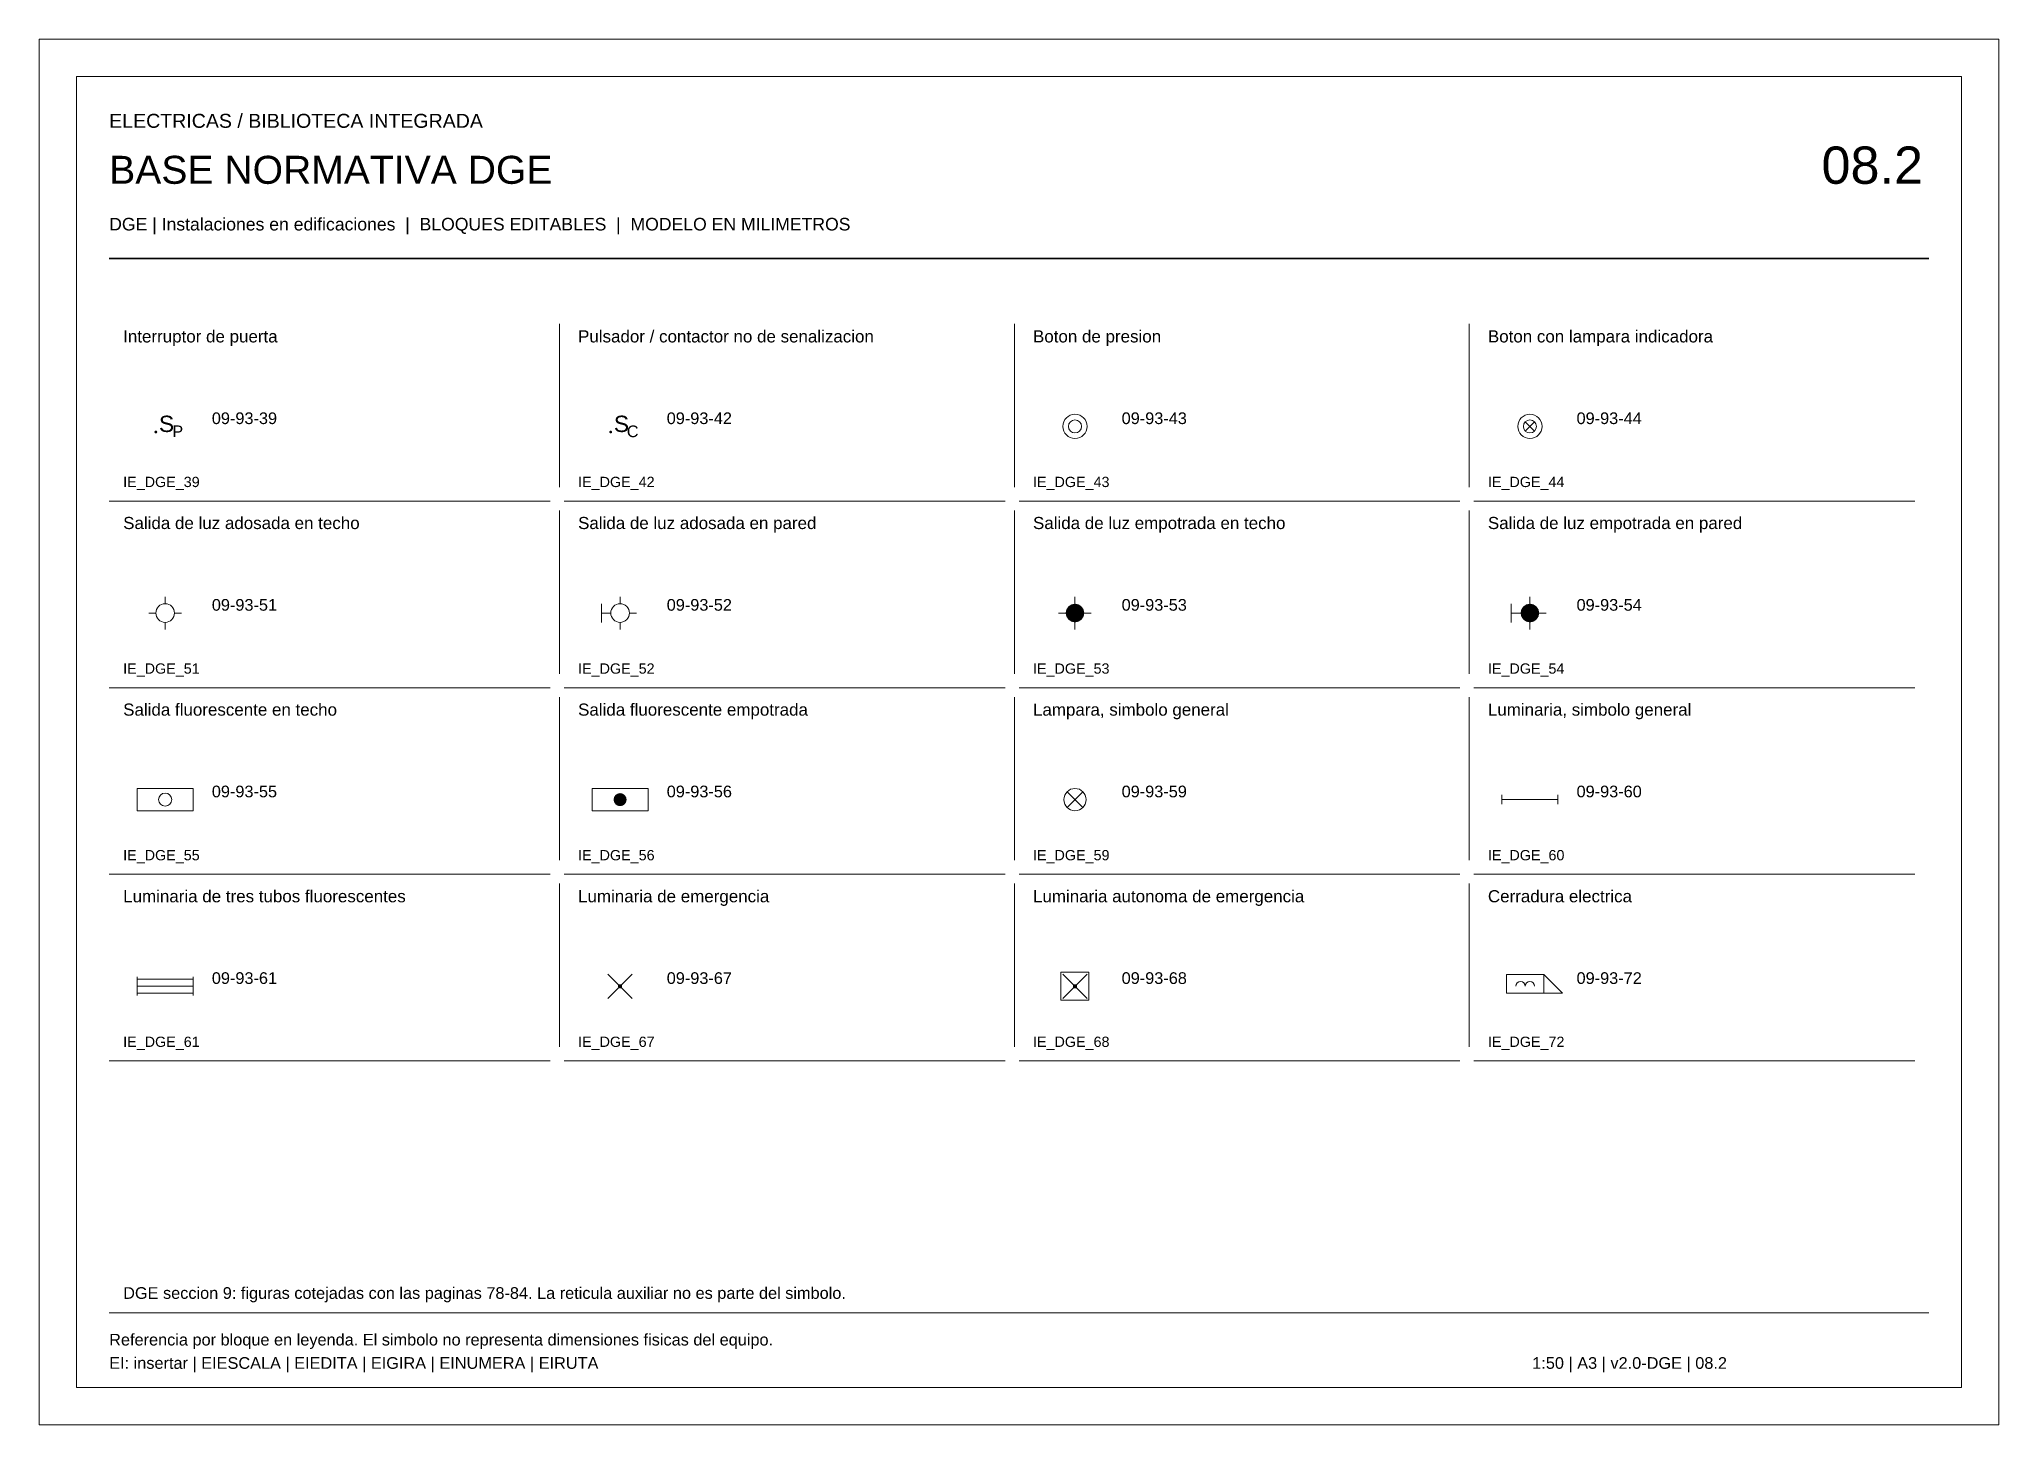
# Paper-space layout '08_2_BASE_DGE' of a CAD drawing. Header units: millimetres. Extents: x 0 to 420, y 0 to 297.
# The model-space entities are those that its viewports show. They can reach past a viewport. Long polylines and large blocks are cut down to what shows.
import ezdxf
from ezdxf.enums import TextEntityAlignment as Align

# ---------------------------------------------------------------- set-up
doc = ezdxf.new("R2010")
doc.units = ezdxf.units.MM
for name, color, linetype, lineweight in [('EIC-CATALOGO', 7, 'Continuous', 18), ('EIC-MARCO', 8, 'Continuous', 13), ('IE-LEYENDA', 7, 'Continuous', 18)]:
    doc.layers.add(name, color=color, linetype=linetype, lineweight=lineweight)
doc.layers.add('VIEWPORTS', color=8, linetype='Continuous', lineweight=0, plot=False)
doc.styles.add('EI_TEXTO', font='arial.ttf')

# ---------------------------------------------------------------- blocks, each defined once
blk = doc.blocks.new('IE_DGE_39')
blk.add_hatch(color=0).paths.add_polyline_path([(-1.7, -1.2), (-1.72, -1.09), (-1.79, -0.99), (-1.89, -0.92), (-2, -0.9), (-2.11, -0.92), (-2.21, -0.99), (-2.28, -1.09), (-2.3, -1.2), (-2.28, -1.31), (-2.21, -1.41), (-2.11, -1.48), (-2, -1.5), (-1.89, -1.48), (-1.79, -1.41), (-1.72, -1.31)])
at = {"color": 0, "lineweight": -2, "style": 'EI_TEXTO'}
for s, height, p in [('S', 3.5, (0.3, -1.2)), ('P', 2.5, (2.7, -2.3))]:
    blk.add_text(s, height=height, dxfattribs=at).set_placement(p, align=Align.CENTER)
at = {"color": 0, "style": 'EI_TEXTO', "flags": 1}
for tag in ['TIPO', 'TABLERO', 'SISTEMA', 'OBSERVACIONES', 'CLASE_REFERENCIA', 'GIRO_GRAFICO', 'DESCRIPCION', 'MONTAJE', 'NORMA', 'PAGINA_DGE']:
    blk.add_attdef(tag, (0, 0), '', height=2.5, dxfattribs=at)
at = {"color": 0, "style": 'EI_TEXTO'}
for tag, p in [('CODIGO', (10, 0.5)), ('DISTINTIVO', (3, -3)), ('ALTURA', (10, -6.5)), ('CIRCUITO', (10, -3))]:
    blk.add_attdef(tag, p, '', height=2.5, dxfattribs=at)
blk = doc.blocks.new('IE_DGE_42')
blk.add_hatch(color=0).paths.add_polyline_path([(-1.7, -1.2), (-1.72, -1.09), (-1.79, -0.99), (-1.89, -0.92), (-2, -0.9), (-2.11, -0.92), (-2.21, -0.99), (-2.28, -1.09), (-2.3, -1.2), (-2.28, -1.31), (-2.21, -1.41), (-2.11, -1.48), (-2, -1.5), (-1.89, -1.48), (-1.79, -1.41), (-1.72, -1.31)])
at = {"color": 0, "lineweight": -2, "style": 'EI_TEXTO'}
for s, height, p in [('S', 3.5, (0.3, -1.2)), ('C', 2.5, (2.7, -2.3))]:
    blk.add_text(s, height=height, dxfattribs=at).set_placement(p, align=Align.CENTER)
at = {"color": 0, "style": 'EI_TEXTO', "flags": 1}
for tag in ['TIPO', 'TABLERO', 'SISTEMA', 'OBSERVACIONES', 'CLASE_REFERENCIA', 'GIRO_GRAFICO', 'DESCRIPCION', 'MONTAJE', 'NORMA', 'PAGINA_DGE']:
    blk.add_attdef(tag, (0, 0), '', height=2.5, dxfattribs=at)
at = {"color": 0, "style": 'EI_TEXTO'}
for tag, p in [('CODIGO', (10, 0.5)), ('DISTINTIVO', (3, -3)), ('ALTURA', (10, -6.5)), ('CIRCUITO', (10, -3))]:
    blk.add_attdef(tag, p, '', height=2.5, dxfattribs=at)
blk = doc.blocks.new('IE_DGE_43')
at = {"color": 0, "lineweight": -2}
for radius in [2.6, 1.4]:
    blk.add_circle((0, 0), radius, dxfattribs=at)
at = {"color": 0, "style": 'EI_TEXTO', "flags": 1}
for tag in ['TIPO', 'TABLERO', 'SISTEMA', 'OBSERVACIONES', 'CLASE_REFERENCIA', 'DESCRIPCION', 'MONTAJE', 'NORMA', 'PAGINA_DGE']:
    blk.add_attdef(tag, (0, 0), '', height=2.5, dxfattribs=at)
at = {"color": 0, "style": 'EI_TEXTO'}
for tag, p in [('CODIGO', (10, 0.5)), ('DISTINTIVO', (3, -3)), ('ALTURA', (10, -6.5)), ('CIRCUITO', (10, -3))]:
    blk.add_attdef(tag, p, '', height=2.5, dxfattribs=at)
blk = doc.blocks.new('IE_DGE_44')
at = {"color": 0, "lineweight": -2}
for p, q in [((-1, -1), (1, 1)), ((-1, 1), (1, -1))]:
    blk.add_line(p, q, dxfattribs=at)
for radius in [2.6, 1.4]:
    blk.add_circle((0, 0), radius, dxfattribs=at)
at = {"color": 0, "style": 'EI_TEXTO', "flags": 1}
for tag in ['TIPO', 'TABLERO', 'SISTEMA', 'OBSERVACIONES', 'CLASE_REFERENCIA', 'DESCRIPCION', 'MONTAJE', 'NORMA', 'PAGINA_DGE']:
    blk.add_attdef(tag, (0, 0), '', height=2.5, dxfattribs=at)
at = {"color": 0, "style": 'EI_TEXTO'}
for tag, p in [('CODIGO', (10, 0.5)), ('DISTINTIVO', (3, -3)), ('ALTURA', (10, -6.5)), ('CIRCUITO', (10, -3))]:
    blk.add_attdef(tag, p, '', height=2.5, dxfattribs=at)
blk = doc.blocks.new('IE_DGE_51')
at = {"color": 0, "lineweight": -2}
for p, q in [((-3.5, 0), (-2, 0)), ((0, 2), (0, 3.5)), ((2, 0), (3.5, 0)), ((0, -3.5), (0, -2))]:
    blk.add_line(p, q, dxfattribs=at)
blk.add_circle((0, 0), 2, dxfattribs=at)
at = {"color": 0, "style": 'EI_TEXTO', "flags": 1}
for tag in ['TIPO', 'TABLERO', 'SISTEMA', 'OBSERVACIONES', 'CLASE_REFERENCIA', 'DESCRIPCION', 'MONTAJE', 'NORMA', 'PAGINA_DGE']:
    blk.add_attdef(tag, (0, 0), '', height=2.5, dxfattribs=at)
at = {"color": 0, "style": 'EI_TEXTO'}
for tag, p in [('CODIGO', (10, 0.5)), ('DISTINTIVO', (3, -3)), ('ALTURA', (10, -6.5)), ('CIRCUITO', (10, -3))]:
    blk.add_attdef(tag, p, '', height=2.5, dxfattribs=at)
blk = doc.blocks.new('IE_DGE_52')
at = {"color": 0, "lineweight": -2}
for p, q in [((-4, -2), (-4, 2)), ((-4, 0), (-3.5, 0)), ((-3.5, 0), (-2, 0)), ((0, 2), (0, 3.5)), ((2, 0), (3.5, 0)), ((0, -3.5), (0, -2))]:
    blk.add_line(p, q, dxfattribs=at)
blk.add_circle((0, 0), 2, dxfattribs=at)
at = {"color": 0, "style": 'EI_TEXTO', "flags": 1}
for tag in ['TIPO', 'TABLERO', 'SISTEMA', 'OBSERVACIONES', 'CLASE_REFERENCIA', 'DESCRIPCION', 'MONTAJE', 'NORMA', 'PAGINA_DGE']:
    blk.add_attdef(tag, (0, 0), '', height=2.5, dxfattribs=at)
at = {"color": 0, "style": 'EI_TEXTO'}
for tag, p in [('CODIGO', (10, 0.5)), ('DISTINTIVO', (3, -3)), ('ALTURA', (10, -6.5)), ('CIRCUITO', (10, -3))]:
    blk.add_attdef(tag, p, '', height=2.5, dxfattribs=at)
blk = doc.blocks.new('IE_DGE_53')
blk.add_hatch(color=0).paths.add_polyline_path([(2, 0), (1.85, 0.77), (1.41, 1.41), (0.77, 1.85), (0, 2), (-0.77, 1.85), (-1.41, 1.41), (-1.85, 0.77), (-2, 0), (-1.85, -0.77), (-1.41, -1.41), (-0.77, -1.85), (0, -2), (0.77, -1.85), (1.41, -1.41), (1.85, -0.77)])
at = {"color": 0, "lineweight": -2}
for p, q in [((-3.5, 0), (-2, 0)), ((0, 2), (0, 3.5)), ((2, 0), (3.5, 0)), ((0, -3.5), (0, -2))]:
    blk.add_line(p, q, dxfattribs=at)
at = {"color": 0, "style": 'EI_TEXTO', "flags": 1}
for tag in ['TIPO', 'TABLERO', 'SISTEMA', 'OBSERVACIONES', 'CLASE_REFERENCIA', 'DESCRIPCION', 'MONTAJE', 'NORMA', 'PAGINA_DGE']:
    blk.add_attdef(tag, (0, 0), '', height=2.5, dxfattribs=at)
at = {"color": 0, "style": 'EI_TEXTO'}
for tag, p in [('CODIGO', (10, 0.5)), ('DISTINTIVO', (3, -3)), ('ALTURA', (10, -6.5)), ('CIRCUITO', (10, -3))]:
    blk.add_attdef(tag, p, '', height=2.5, dxfattribs=at)
blk = doc.blocks.new('IE_DGE_54')
blk.add_hatch(color=0).paths.add_polyline_path([(2, 0), (1.85, 0.77), (1.41, 1.41), (0.77, 1.85), (0, 2), (-0.77, 1.85), (-1.41, 1.41), (-1.85, 0.77), (-2, 0), (-1.85, -0.77), (-1.41, -1.41), (-0.77, -1.85), (0, -2), (0.77, -1.85), (1.41, -1.41), (1.85, -0.77)])
at = {"color": 0, "lineweight": -2}
for p, q in [((-4, -2), (-4, 2)), ((-4, 0), (-3.5, 0)), ((-3.5, 0), (-2, 0)), ((0, 2), (0, 3.5)), ((2, 0), (3.5, 0)), ((0, -3.5), (0, -2))]:
    blk.add_line(p, q, dxfattribs=at)
at = {"color": 0, "style": 'EI_TEXTO', "flags": 1}
for tag in ['TIPO', 'TABLERO', 'SISTEMA', 'OBSERVACIONES', 'CLASE_REFERENCIA', 'DESCRIPCION', 'MONTAJE', 'NORMA', 'PAGINA_DGE']:
    blk.add_attdef(tag, (0, 0), '', height=2.5, dxfattribs=at)
at = {"color": 0, "style": 'EI_TEXTO'}
for tag, p in [('CODIGO', (10, 0.5)), ('DISTINTIVO', (3, -3)), ('ALTURA', (10, -6.5)), ('CIRCUITO', (10, -3))]:
    blk.add_attdef(tag, p, '', height=2.5, dxfattribs=at)
blk = doc.blocks.new('IE_DGE_55')
at = {"color": 0, "lineweight": -2}
blk.add_lwpolyline([(-6, -2.4), (6, -2.4), (6, 2.4), (-6, 2.4)], close=True, dxfattribs=at)
blk.add_circle((0, 0), 1.4, dxfattribs=at)
at = {"color": 0, "style": 'EI_TEXTO', "flags": 1}
for tag in ['TIPO', 'TABLERO', 'SISTEMA', 'OBSERVACIONES', 'CLASE_REFERENCIA', 'DESCRIPCION', 'MONTAJE', 'NORMA', 'PAGINA_DGE']:
    blk.add_attdef(tag, (0, 0), '', height=2.5, dxfattribs=at)
at = {"color": 0, "style": 'EI_TEXTO'}
for tag, p in [('CODIGO', (10, 0.5)), ('DISTINTIVO', (3, -3)), ('ALTURA', (10, -6.5)), ('CIRCUITO', (10, -3))]:
    blk.add_attdef(tag, p, '', height=2.5, dxfattribs=at)
blk = doc.blocks.new('IE_DGE_56')
blk.add_hatch(color=0).paths.add_polyline_path([(1.4, 0), (1.29, 0.54), (0.99, 0.99), (0.54, 1.29), (0, 1.4), (-0.54, 1.29), (-0.99, 0.99), (-1.29, 0.54), (-1.4, 0), (-1.29, -0.54), (-0.99, -0.99), (-0.54, -1.29), (0, -1.4), (0.54, -1.29), (0.99, -0.99), (1.29, -0.54)])
at = {"color": 0, "lineweight": -2}
blk.add_lwpolyline([(-6, -2.4), (6, -2.4), (6, 2.4), (-6, 2.4)], close=True, dxfattribs=at)
at = {"color": 0, "style": 'EI_TEXTO', "flags": 1}
for tag in ['TIPO', 'TABLERO', 'SISTEMA', 'OBSERVACIONES', 'CLASE_REFERENCIA', 'DESCRIPCION', 'MONTAJE', 'NORMA', 'PAGINA_DGE']:
    blk.add_attdef(tag, (0, 0), '', height=2.5, dxfattribs=at)
at = {"color": 0, "style": 'EI_TEXTO'}
for tag, p in [('CODIGO', (10, 0.5)), ('DISTINTIVO', (3, -3)), ('ALTURA', (10, -6.5)), ('CIRCUITO', (10, -3))]:
    blk.add_attdef(tag, p, '', height=2.5, dxfattribs=at)
blk = doc.blocks.new('IE_DGE_59')
at = {"color": 0, "lineweight": -2}
for p, q in [((-1.7, -1.7), (1.7, 1.7)), ((-1.7, 1.7), (1.7, -1.7))]:
    blk.add_line(p, q, dxfattribs=at)
blk.add_circle((0, 0), 2.4, dxfattribs=at)
at = {"color": 0, "style": 'EI_TEXTO', "flags": 1}
for tag in ['TIPO', 'TABLERO', 'SISTEMA', 'OBSERVACIONES', 'CLASE_REFERENCIA', 'DESCRIPCION', 'MONTAJE', 'NORMA', 'PAGINA_DGE']:
    blk.add_attdef(tag, (0, 0), '', height=2.5, dxfattribs=at)
at = {"color": 0, "style": 'EI_TEXTO'}
for tag, p in [('CODIGO', (10, 0.5)), ('DISTINTIVO', (3, -3)), ('ALTURA', (10, -6.5)), ('CIRCUITO', (10, -3))]:
    blk.add_attdef(tag, p, '', height=2.5, dxfattribs=at)
blk = doc.blocks.new('IE_DGE_60')
at = {"color": 0, "lineweight": -2}
for p, q in [((-6, -1), (-6, 1)), ((-6, 0), (6, 0)), ((6, -1), (6, 1))]:
    blk.add_line(p, q, dxfattribs=at)
at = {"color": 0, "style": 'EI_TEXTO', "flags": 1}
for tag in ['TIPO', 'TABLERO', 'SISTEMA', 'OBSERVACIONES', 'CLASE_REFERENCIA', 'DESCRIPCION', 'MONTAJE', 'NORMA', 'PAGINA_DGE']:
    blk.add_attdef(tag, (0, 0), '', height=2.5, dxfattribs=at)
at = {"color": 0, "style": 'EI_TEXTO'}
for tag, p in [('CODIGO', (10, 0.5)), ('DISTINTIVO', (3, -3)), ('ALTURA', (10, -6.5)), ('CIRCUITO', (10, -3))]:
    blk.add_attdef(tag, p, '', height=2.5, dxfattribs=at)
blk = doc.blocks.new('IE_DGE_61')
at = {"color": 0, "lineweight": -2}
for p, q in [((-6, -2), (-6, 2)), ((-6, 1.5), (6, 1.5)), ((-6, -1), (-6, 1)), ((-6, 0), (6, 0)), ((6, -2), (6, 2)), ((6, -1), (6, 1)), ((-6, -1.5), (6, -1.5))]:
    blk.add_line(p, q, dxfattribs=at)
at = {"color": 0, "style": 'EI_TEXTO', "flags": 1}
for tag in ['TIPO', 'TABLERO', 'SISTEMA', 'OBSERVACIONES', 'CLASE_REFERENCIA', 'DESCRIPCION', 'MONTAJE', 'NORMA', 'PAGINA_DGE']:
    blk.add_attdef(tag, (0, 0), '', height=2.5, dxfattribs=at)
at = {"color": 0, "style": 'EI_TEXTO'}
for tag, p in [('CODIGO', (10, 0.5)), ('DISTINTIVO', (3, -3)), ('ALTURA', (10, -6.5)), ('CIRCUITO', (10, -3))]:
    blk.add_attdef(tag, p, '', height=2.5, dxfattribs=at)
blk = doc.blocks.new('IE_DGE_67')
blk.add_hatch(color=0).paths.add_polyline_path([(0.45, 0), (0.42, 0.17), (0.32, 0.32), (0.17, 0.42), (0, 0.45), (-0.17, 0.42), (-0.32, 0.32), (-0.42, 0.17), (-0.45, 0), (-0.42, -0.17), (-0.32, -0.32), (-0.17, -0.42), (0, -0.45), (0.17, -0.42), (0.32, -0.32), (0.42, -0.17)])
at = {"color": 0, "lineweight": -2}
for p, q in [((-2.6, -2.6), (2.6, 2.6)), ((-2.6, 2.6), (2.6, -2.6))]:
    blk.add_line(p, q, dxfattribs=at)
at = {"color": 0, "style": 'EI_TEXTO', "flags": 1}
for tag in ['TIPO', 'TABLERO', 'SISTEMA', 'OBSERVACIONES', 'CLASE_REFERENCIA', 'DESCRIPCION', 'MONTAJE', 'NORMA', 'PAGINA_DGE']:
    blk.add_attdef(tag, (0, 0), '', height=2.5, dxfattribs=at)
at = {"color": 0, "style": 'EI_TEXTO'}
for tag, p in [('CODIGO', (10, 0.5)), ('DISTINTIVO', (3, -3)), ('ALTURA', (10, -6.5)), ('CIRCUITO', (10, -3))]:
    blk.add_attdef(tag, p, '', height=2.5, dxfattribs=at)
blk = doc.blocks.new('IE_DGE_68')
blk.add_hatch(color=0).paths.add_polyline_path([(0.45, 0), (0.42, 0.17), (0.32, 0.32), (0.17, 0.42), (0, 0.45), (-0.17, 0.42), (-0.32, 0.32), (-0.42, 0.17), (-0.45, 0), (-0.42, -0.17), (-0.32, -0.32), (-0.17, -0.42), (0, -0.45), (0.17, -0.42), (0.32, -0.32), (0.42, -0.17)])
at = {"color": 0, "lineweight": -2}
for p, q in [((-2.6, -2.6), (2.6, 2.6)), ((-2.6, 2.6), (2.6, -2.6))]:
    blk.add_line(p, q, dxfattribs=at)
blk.add_lwpolyline([(-3, -3), (3, -3), (3, 3), (-3, 3)], close=True, dxfattribs=at)
at = {"color": 0, "style": 'EI_TEXTO', "flags": 1}
for tag in ['TIPO', 'TABLERO', 'SISTEMA', 'OBSERVACIONES', 'CLASE_REFERENCIA', 'DESCRIPCION', 'MONTAJE', 'NORMA', 'PAGINA_DGE']:
    blk.add_attdef(tag, (0, 0), '', height=2.5, dxfattribs=at)
at = {"color": 0, "style": 'EI_TEXTO'}
for tag, p in [('CODIGO', (10, 0.5)), ('DISTINTIVO', (3, -3)), ('ALTURA', (10, -6.5)), ('CIRCUITO', (10, -3))]:
    blk.add_attdef(tag, p, '', height=2.5, dxfattribs=at)
blk = doc.blocks.new('IE_DGE_72')
at = {"color": 0, "lineweight": -2}
blk.add_lwpolyline([(-5, -1.5), (3, -1.5), (3, 2.5), (-5, 2.5)], close=True, dxfattribs=at)
blk.add_lwpolyline([(3, 2.5), (7, -1.5), (3, -1.5)], dxfattribs=at)
for centre in [(-2, 0), (0, 0)]:
    blk.add_arc(centre, 1, 0, 180, dxfattribs=at)
at = {"color": 0, "style": 'EI_TEXTO', "flags": 1}
for tag in ['TIPO', 'TABLERO', 'SISTEMA', 'OBSERVACIONES', 'CLASE_REFERENCIA', 'DESCRIPCION', 'MONTAJE', 'NORMA', 'PAGINA_DGE']:
    blk.add_attdef(tag, (0, 0), '', height=2.5, dxfattribs=at)
at = {"color": 0, "style": 'EI_TEXTO'}
for tag, p in [('CODIGO', (10, 0.5)), ('DISTINTIVO', (3, -3)), ('ALTURA', (10, -6.5)), ('CIRCUITO', (10, -3))]:
    blk.add_attdef(tag, p, '', height=2.5, dxfattribs=at)

msp = doc.modelspace()

# ---------------------------------------------------------------- linework, layer by layer
at = {"layer": 'EIC-MARCO', "color": 34, "lineweight": 35}
msp.add_line((180750, -27500), (200250, -27500), dxfattribs=at)
at = {"layer": 'EIC-MARCO', "color": 8, "lineweight": 13}
for p, q in [((185575, -29950), (185575, -28200)), ((190450, -29950), (190450, -28200)), ((195325, -29950), (195325, -28200)), ((180750, -30100), (185475, -30100)), ((185575, -31950), (185575, -30200)), ((185625, -30100), (190350, -30100)), ((190450, -31950), (190450, -30200)), ((190500, -30100), (195225, -30100)), ((195325, -31950), (195325, -30200)), ((195375, -30100), (200100, -30100)), ((180750, -32100), (185475, -32100)), ((185625, -32100), (190350, -32100)), ((190500, -32100), (195225, -32100)), ((195375, -32100), (200100, -32100)), ((185575, -33950), (185575, -32200)), ((190450, -33950), (190450, -32200)), ((195325, -33950), (195325, -32200)), ((180750, -34100), (185475, -34100)), ((185575, -35950), (185575, -34200)), ((185625, -34100), (190350, -34100)), ((190450, -35950), (190450, -34200)), ((190500, -34100), (195225, -34100)), ((195325, -35950), (195325, -34200)), ((195375, -34100), (200100, -34100)), ((180750, -36100), (185475, -36100)), ((185625, -36100), (190350, -36100)), ((190500, -36100), (195225, -36100)), ((195375, -36100), (200100, -36100)), ((180750, -38800), (200250, -38800))]:
    msp.add_line(p, q, dxfattribs=at)
at = {"layer": 'EIC-MARCO'}
msp.add_lwpolyline([(180400, -39600), (200600, -39600), (200600, -25550), (180400, -25550)], close=True, dxfattribs=at)

# ---------------------------------------------------------------- block references
at = {"layer": 'IE-LEYENDA'}
ref = msp.add_blockref('IE_DGE_39', (181350, -29300), dxfattribs=dict(at, xscale=50, yscale=50, zscale=50))
ref.add_attrib('CODIGO', '09-93-39', (181850, -29275), dxfattribs={"layer": '0', "height": 125, "style": 'EI_TEXTO'})
ref = msp.add_blockref('IE_DGE_42', (186225, -29300), dxfattribs=dict(at, xscale=50, yscale=50, zscale=50))
ref.add_attrib('CODIGO', '09-93-42', (186725, -29275), dxfattribs={"layer": '0', "height": 125, "style": 'EI_TEXTO'})
ref = msp.add_blockref('IE_DGE_43', (191100, -29300), dxfattribs=dict(at, xscale=50, yscale=50, zscale=50))
ref.add_attrib('CODIGO', '09-93-43', (191600, -29275), dxfattribs={"layer": '0', "height": 125, "style": 'EI_TEXTO'})
ref = msp.add_blockref('IE_DGE_44', (195975, -29300), dxfattribs=dict(at, xscale=50, yscale=50, zscale=50))
ref.add_attrib('CODIGO', '09-93-44', (196475, -29275), dxfattribs={"layer": '0', "height": 125, "style": 'EI_TEXTO'})
ref = msp.add_blockref('IE_DGE_51', (181350, -31300), dxfattribs=dict(at, xscale=50, yscale=50, zscale=50))
ref.add_attrib('CODIGO', '09-93-51', (181850, -31275), dxfattribs={"layer": '0', "height": 125, "style": 'EI_TEXTO'})
ref = msp.add_blockref('IE_DGE_52', (186225, -31300), dxfattribs=dict(at, xscale=50, yscale=50, zscale=50))
ref.add_attrib('CODIGO', '09-93-52', (186725, -31275), dxfattribs={"layer": '0', "height": 125, "style": 'EI_TEXTO'})
ref = msp.add_blockref('IE_DGE_53', (191100, -31300), dxfattribs=dict(at, xscale=50, yscale=50, zscale=50))
ref.add_attrib('CODIGO', '09-93-53', (191600, -31275), dxfattribs={"layer": '0', "height": 125, "style": 'EI_TEXTO'})
ref = msp.add_blockref('IE_DGE_54', (195975, -31300), dxfattribs=dict(at, xscale=50, yscale=50, zscale=50))
ref.add_attrib('CODIGO', '09-93-54', (196475, -31275), dxfattribs={"layer": '0', "height": 125, "style": 'EI_TEXTO'})
ref = msp.add_blockref('IE_DGE_55', (181350, -33300), dxfattribs=dict(at, xscale=50, yscale=50, zscale=50))
ref.add_attrib('CODIGO', '09-93-55', (181850, -33275), dxfattribs={"layer": '0', "height": 125, "style": 'EI_TEXTO'})
ref = msp.add_blockref('IE_DGE_56', (186225, -33300), dxfattribs=dict(at, xscale=50, yscale=50, zscale=50))
ref.add_attrib('CODIGO', '09-93-56', (186725, -33275), dxfattribs={"layer": '0', "height": 125, "style": 'EI_TEXTO'})
ref = msp.add_blockref('IE_DGE_59', (191100, -33300), dxfattribs=dict(at, xscale=50, yscale=50, zscale=50))
ref.add_attrib('CODIGO', '09-93-59', (191600, -33275), dxfattribs={"layer": '0', "height": 125, "style": 'EI_TEXTO'})
ref = msp.add_blockref('IE_DGE_60', (195975, -33300), dxfattribs=dict(at, xscale=50, yscale=50, zscale=50))
ref.add_attrib('CODIGO', '09-93-60', (196475, -33275), dxfattribs={"layer": '0', "height": 125, "style": 'EI_TEXTO'})
ref = msp.add_blockref('IE_DGE_61', (181350, -35300), dxfattribs=dict(at, xscale=50, yscale=50, zscale=50))
ref.add_attrib('CODIGO', '09-93-61', (181850, -35275), dxfattribs={"layer": '0', "height": 125, "style": 'EI_TEXTO'})
ref = msp.add_blockref('IE_DGE_67', (186225, -35300), dxfattribs=dict(at, xscale=50, yscale=50, zscale=50))
ref.add_attrib('CODIGO', '09-93-67', (186725, -35275), dxfattribs={"layer": '0', "height": 125, "style": 'EI_TEXTO'})
ref = msp.add_blockref('IE_DGE_68', (191100, -35300), dxfattribs=dict(at, xscale=50, yscale=50, zscale=50))
ref.add_attrib('CODIGO', '09-93-68', (191600, -35275), dxfattribs={"layer": '0', "height": 125, "style": 'EI_TEXTO'})
ref = msp.add_blockref('IE_DGE_72', (195975, -35300), dxfattribs=dict(at, xscale=50, yscale=50, zscale=50))
ref.add_attrib('CODIGO', '09-93-72', (196475, -35275), dxfattribs={"layer": '0', "height": 125, "style": 'EI_TEXTO'})

# ---------------------------------------------------------------- texts
at = {"layer": 'EIC-CATALOGO', "color": 34, "style": 'EI_TEXTO'}
for s, height, p in [('ELECTRICAS / BIBLIOTECA INTEGRADA', 150, (180750, -26100)), ('08.2', 400, (199100, -26700))]:
    msp.add_text(s, height=height, dxfattribs=at).set_placement(p)
at = {"layer": 'EIC-CATALOGO', "color": 7, "style": 'EI_TEXTO'}
for s, height, p in [('BASE NORMATIVA DGE', 300, (180750, -26700)), ('DGE | Instalaciones en edificaciones  |  BLOQUES EDITABLES  |  MODELO EN MILIMETROS', 135, (180750, -27200)), ('Interruptor de puerta', 130, (180900, -28400)), ('Pulsador / contactor no de senalizacion', 130, (185775, -28400)), ('Boton de presion', 130, (190650, -28400)), ('Boton con lampara indicadora', 130, (195525, -28400)), ('Salida de luz adosada en techo', 130, (180900, -30400)), ('Salida de luz adosada en pared', 130, (185775, -30400)), ('Salida de luz empotrada en techo', 130, (190650, -30400)), ('Salida de luz empotrada en pared', 130, (195525, -30400)), ('Salida fluorescente en techo', 130, (180900, -32400)), ('Salida fluorescente empotrada', 130, (185775, -32400)), ('Lampara, simbolo general', 130, (190650, -32400)), ('Luminaria, simbolo general', 130, (195525, -32400)), ('Luminaria de tres tubos fluorescentes', 130, (180900, -34400)), ('Luminaria de emergencia', 130, (185775, -34400)), ('Luminaria autonoma de emergencia', 130, (190650, -34400)), ('Cerradura electrica', 130, (195525, -34400)), ('DGE seccion 9: figuras cotejadas con las paginas 78-84. La reticula auxiliar no es parte del simbolo.', 125, (180900, -38650)), ('Referencia por bloque en leyenda. El simbolo no representa dimensiones fisicas del equipo.', 125, (180750, -39150)), ('EI: insertar | EIESCALA | EIEDITA | EIGIRA | EINUMERA | EIRUTA', 125, (180750, -39400)), ('1:50 | A3 | v2.0-DGE | 08.2', 125, (196000, -39400))]:
    msp.add_text(s, height=height, dxfattribs=at).set_placement(p)
at = {"layer": 'EIC-CATALOGO', "color": 8, "style": 'EI_TEXTO'}
for s, p in [('IE_DGE_39', (180900, -29950)), ('IE_DGE_42', (185775, -29950)), ('IE_DGE_43', (190650, -29950)), ('IE_DGE_44', (195525, -29950)), ('IE_DGE_51', (180900, -31950)), ('IE_DGE_52', (185775, -31950)), ('IE_DGE_53', (190650, -31950)), ('IE_DGE_54', (195525, -31950)), ('IE_DGE_55', (180900, -33950)), ('IE_DGE_56', (185775, -33950)), ('IE_DGE_59', (190650, -33950)), ('IE_DGE_60', (195525, -33950)), ('IE_DGE_61', (180900, -35950)), ('IE_DGE_67', (185775, -35950)), ('IE_DGE_68', (190650, -35950)), ('IE_DGE_72', (195525, -35950))]:
    msp.add_text(s, height=110, dxfattribs=at).set_placement(p)

psp = doc.layouts.new('08_2_BASE_DGE')

# ---------------------------------------------------------------- viewports
at = {"layer": 'VIEWPORTS'}
psp.add_viewport(center=(210, 148.5), size=(420, 297), view_center_point=(190500, -32575), view_height=14850, dxfattribs=at)

doc.saveas('drawing.dxf')
